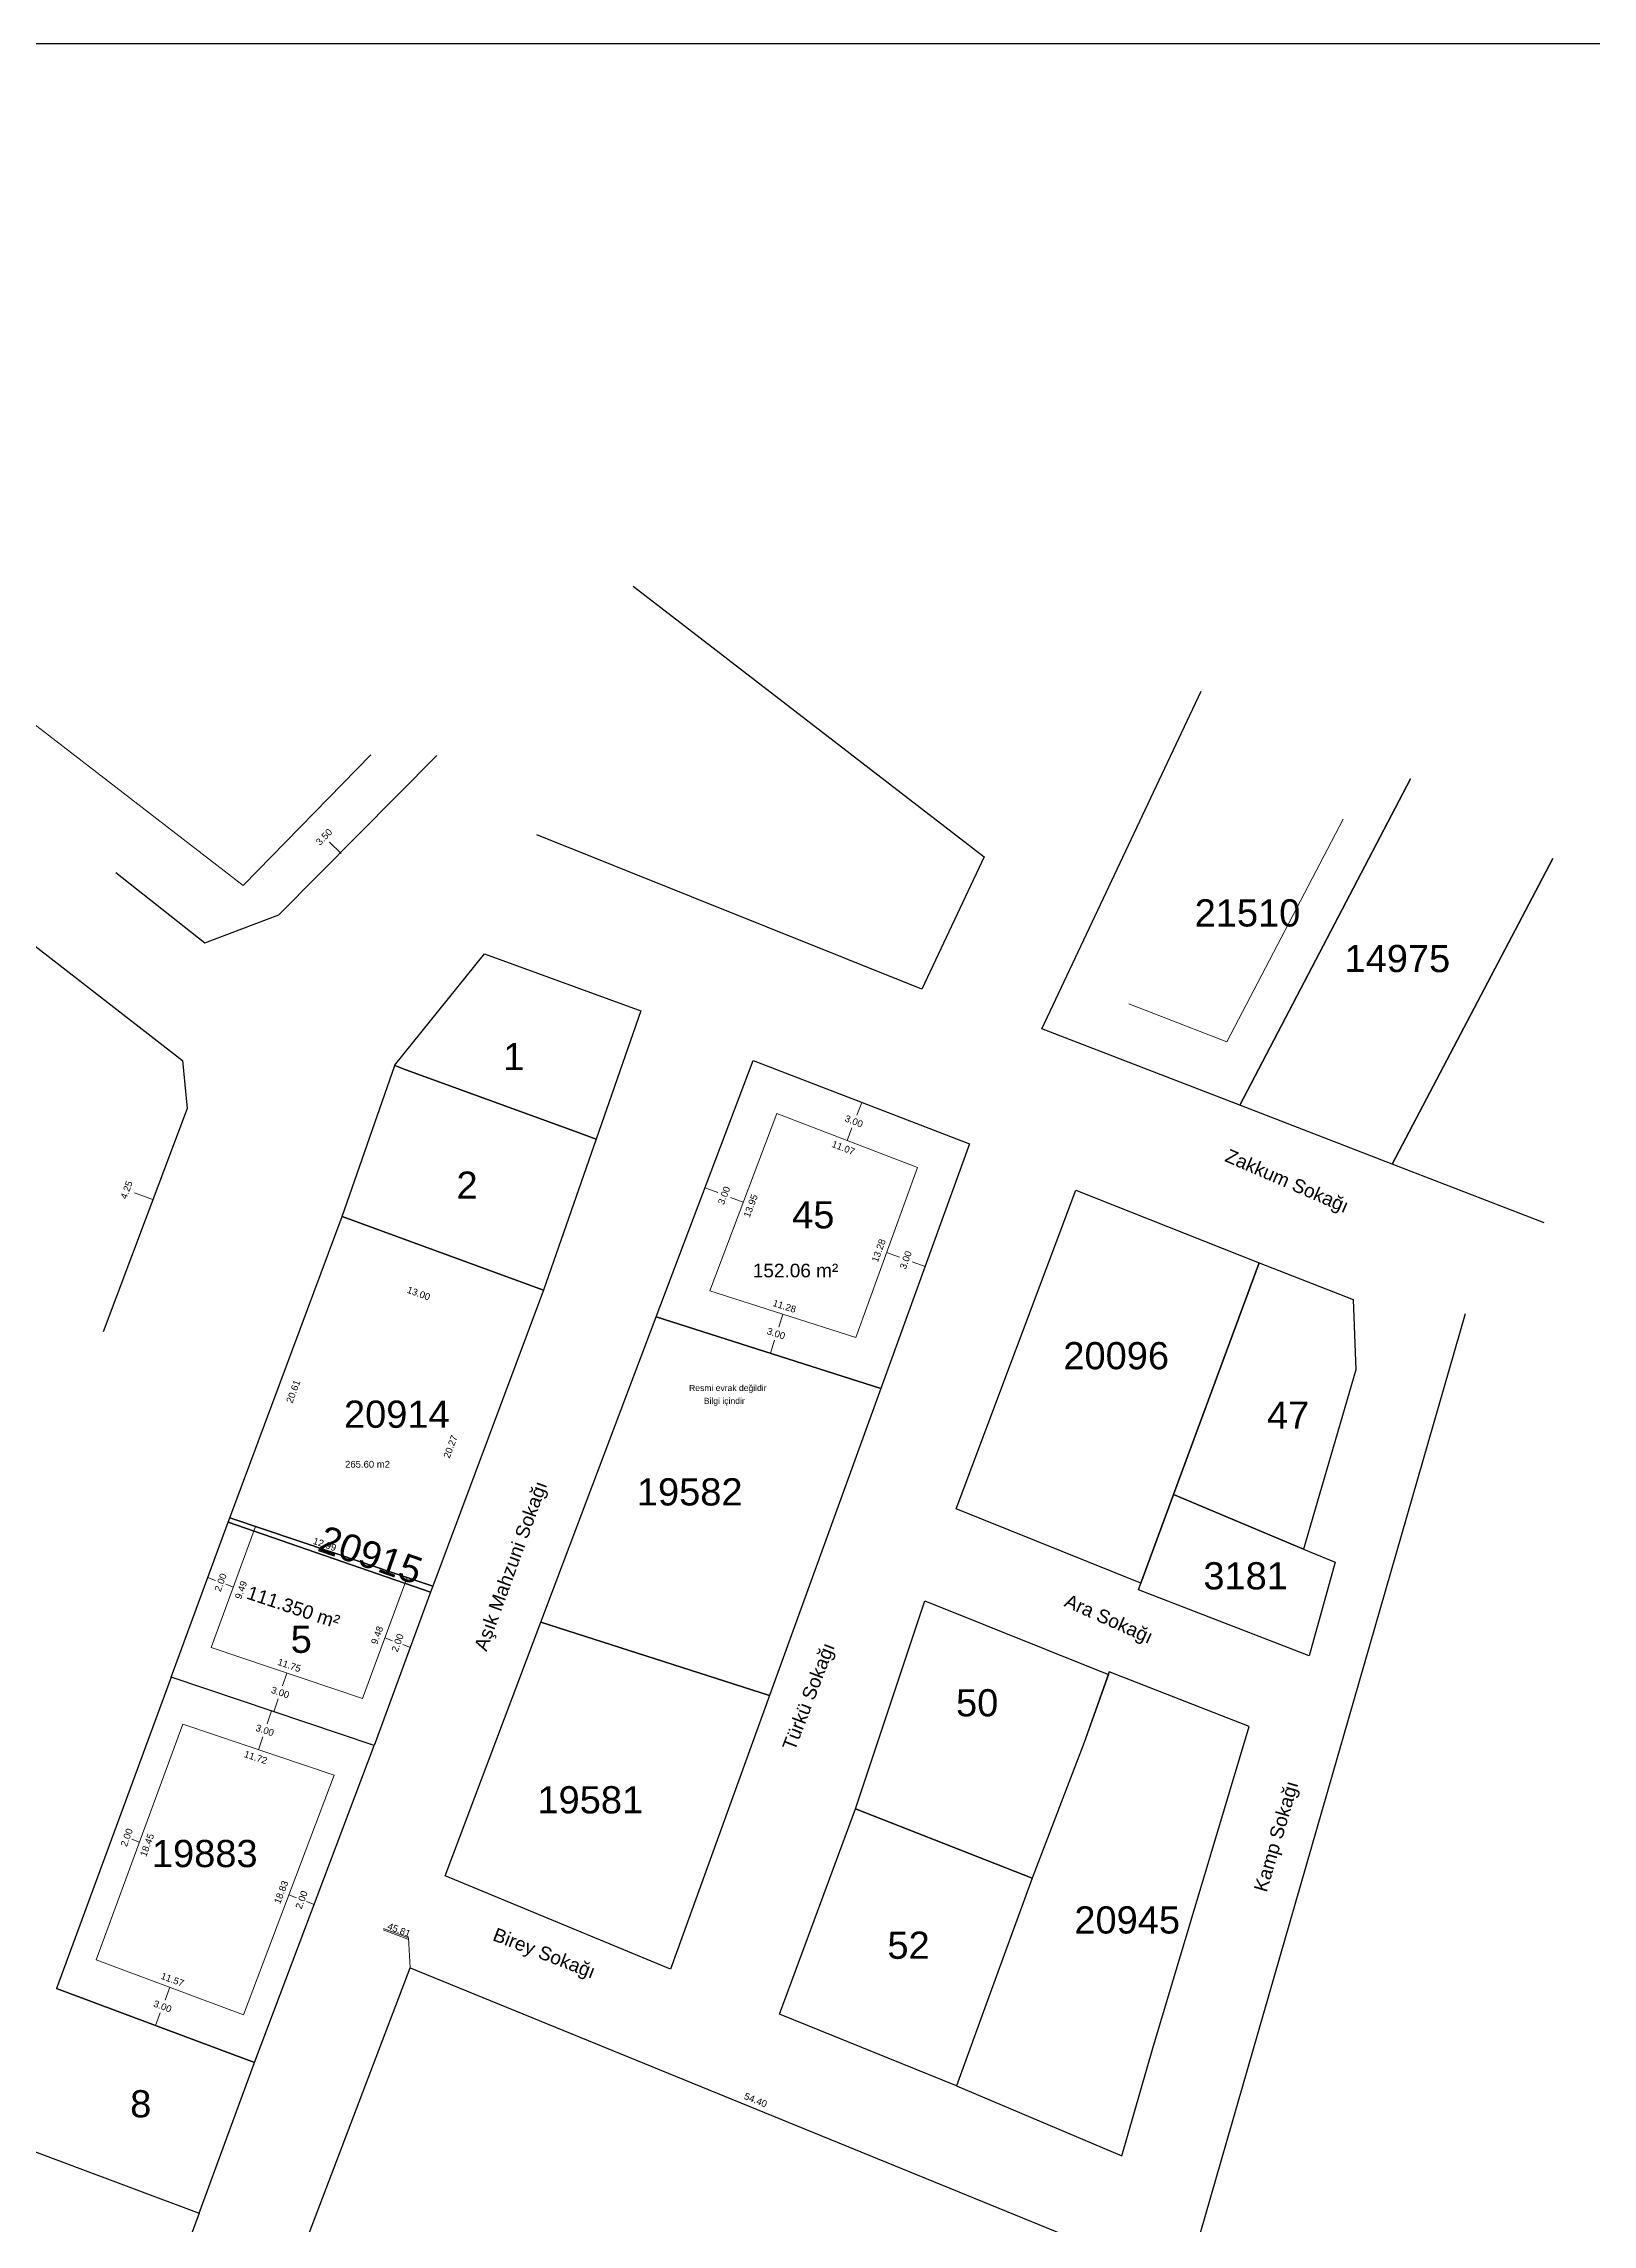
# Model space of a CAD drawing. Extents: x 2485 to 13744, y -6554 to 4135.
# Drawn here: x 2543.3 to 2657.1, y 1047.4 to 1207.6 of the extents above; entities that cross this region are included whole.
import ezdxf

# ---------------------------------------------------------------- set-up
doc = ezdxf.new("R2010")
doc.units = 0
for name, color, linetype, lineweight in [('PARSEL_ALAN', 171, 'Continuous', 0), ('PARSEL_NO', 212, 'Continuous', 0), ('ROL_CEPHE', 1, 'Continuous', 0), ('SORULAN_YERLER', 30, 'Continuous', 0), ('YAZI_CADDE_SOKAK_YOL', 3, 'Continuous', 0)]:
    doc.layers.add(name, color=color, linetype=linetype, lineweight=lineweight)
doc.styles.add('STYLE0', font='', dxfattribs={"height": 1})
doc.styles.add('STYLE1', font='arial.ttf', dxfattribs={"height": 1})
doc.styles.add('STYLE2', font='', dxfattribs={"height": 1})
doc.styles.get('STYLE0').set_extended_font_data('Arial')
doc.styles.get('STYLE2').set_extended_font_data('Arial')

msp = doc.modelspace()

# ---------------------------------------------------------------- linework, layer by layer
msp.add_lwpolyline([(2484.912, 1207.628), (3067.816, 1207.628), (3067.816, 963.937), (2484.912, 963.937)], close=True)
at = {"layer": 'PARSEL_ALAN', "lineweight": 30}
for p, q in [((2586.592, 1167.748), (2612.382, 1147.868)), ((2616.632, 1135.228), (2628.332, 1160.028)), ((2560.553, 1143.586), (2572.152, 1155.308)), ((2643.722, 1153.588), (2631.192, 1129.608)), ((2631.192, 1129.608), (2643.722, 1153.588)), ((2530.312, 1150.858), (2553.462, 1132.898)), ((2607.812, 1138.128), (2579.502, 1149.488)), ((2612.382, 1147.868), (2607.812, 1138.128)), ((2654.188, 1147.727), (2642.385, 1125.281)), ((2642.385, 1125.281), (2654.188, 1147.727)), ((2548.56, 1146.703), (2555.091, 1141.55)), ((2555.091, 1141.55), (2560.553, 1143.586)), ((2569.046, 1132.524), (2575.662, 1140.728)), ((2575.662, 1140.728), (2587.152, 1136.548)), ((2587.152, 1136.548), (2583.862, 1127.118)), ((2631.192, 1129.608), (2616.632, 1135.228)), ((2553.462, 1132.898), (2553.802, 1129.368)), ((2565.202, 1121.428), (2569.062, 1132.518)), ((2569.062, 1132.518), (2569.046, 1132.524)), ((2569.062, 1132.518), (2569.877, 1132.216)), ((2569.877, 1132.216), (2569.062, 1132.518)), ((2569.877, 1132.216), (2582.082, 1127.767)), ((2582.082, 1127.767), (2569.877, 1132.216)), ((2588.292, 1114.058), (2595.412, 1132.888)), ((2595.412, 1132.888), (2611.302, 1126.768)), ((2553.802, 1129.368), (2547.632, 1112.948)), ((2642.385, 1125.281), (2631.192, 1129.608)), ((2583.862, 1127.118), (2579.992, 1116.008)), ((2582.082, 1127.767), (2583.862, 1127.118)), ((2583.862, 1127.118), (2582.082, 1127.767)), ((2611.302, 1126.768), (2604.802, 1108.798)), ((2653.554, 1120.966), (2642.385, 1125.281)), ((2610.322, 1099.938), (2619.142, 1123.358)), ((2619.142, 1123.358), (2632.602, 1118.028)), ((2556.942, 1099.288), (2565.202, 1121.428)), ((2579.992, 1116.008), (2565.202, 1121.428)), ((2565.202, 1121.428), (2579.992, 1116.008)), ((2632.602, 1118.028), (2626.302, 1100.988)), ((2626.302, 1100.988), (2632.602, 1118.028)), ((2632.602, 1118.028), (2639.512, 1115.328)), ((2579.992, 1116.008), (2571.862, 1094.258)), ((2579.802, 1091.608), (2588.292, 1114.058)), ((2588.292, 1114.058), (2604.802, 1108.798)), ((2604.802, 1108.798), (2588.292, 1114.058)), ((2609.112, 980.278), (2647.782, 1114.288)), ((2639.512, 1115.328), (2639.722, 1110.168)), ((2639.722, 1110.168), (2635.872, 1096.988)), ((2604.802, 1108.798), (2596.622, 1086.228)), ((2623.902, 1094.468), (2610.322, 1099.938)), ((2626.302, 1100.988), (2623.902, 1094.468)), ((2623.902, 1094.468), (2626.302, 1100.988)), ((2635.872, 1096.988), (2626.302, 1100.988)), ((2626.302, 1100.988), (2635.872, 1096.988)), ((2552.632, 1087.558), (2556.822, 1098.968)), ((2556.822, 1098.968), (2556.942, 1099.288)), ((2556.822, 1098.968), (2571.702, 1093.828)), ((2571.702, 1093.828), (2556.822, 1098.968)), ((2556.942, 1099.288), (2571.862, 1094.258)), ((2571.862, 1094.258), (2556.942, 1099.288)), ((2635.872, 1096.988), (2638.182, 1096.028)), ((2638.182, 1096.028), (2636.292, 1089.138)), ((2571.702, 1093.828), (2567.562, 1082.548)), ((2571.862, 1094.258), (2571.702, 1093.828)), ((2602.942, 1077.898), (2608.035, 1093.192)), ((2608.035, 1093.192), (2621.52, 1087.768)), ((2623.732, 1093.998), (2623.902, 1094.468)), ((2636.292, 1089.138), (2623.732, 1093.998)), ((2572.762, 1072.978), (2579.802, 1091.608)), ((2596.622, 1086.228), (2579.802, 1091.608)), ((2579.802, 1091.608), (2596.622, 1086.228)), ((2552.632, 1087.558), (2544.193, 1064.681)), ((2567.562, 1082.548), (2552.632, 1087.558)), ((2567.562, 1082.548), (2552.632, 1087.558)), ((2621.592, 1087.968), (2619.732, 1082.758)), ((2621.52, 1087.768), (2619.732, 1082.758)), ((2631.872, 1083.938), (2621.592, 1087.968)), ((2596.622, 1086.228), (2589.342, 1066.118)), ((2624.792, 1060.298), (2631.872, 1083.938)), ((2558.764, 1059.253), (2567.562, 1082.548)), ((2619.732, 1082.758), (2615.932, 1072.788)), ((2619.732, 1082.758), (2615.932, 1072.788)), ((2597.352, 1062.808), (2602.942, 1077.898)), ((2602.942, 1077.898), (2615.932, 1072.788)), ((2615.932, 1072.788), (2602.942, 1077.898)), ((2589.342, 1066.118), (2572.762, 1072.978)), ((2615.932, 1072.788), (2612.742, 1064.068)), ((2615.932, 1072.788), (2612.742, 1064.068)), ((2553.912, 1023.388), (2570.192, 1066.208)), ((2570.192, 1066.208), (2620.562, 1045.658)), ((2544.193, 1064.681), (2558.764, 1059.253)), ((2558.764, 1059.253), (2544.193, 1064.681)), ((2610.352, 1057.528), (2597.352, 1062.808)), ((2612.742, 1064.068), (2610.352, 1057.528)), ((2612.742, 1064.068), (2610.352, 1057.528)), ((2622.512, 1052.398), (2624.792, 1060.298)), ((2554.694, 1048.185), (2558.764, 1059.253)), ((2610.352, 1057.528), (2622.512, 1052.398)), ((2539.938, 1053.693), (2554.694, 1048.185)), ((2539.938, 1053.693), (2554.694, 1048.185)), ((2554.694, 1048.185), (2550.442, 1036.85))]:
    msp.add_line(p, q, dxfattribs=at)
at = {"layer": 'ROL_CEPHE'}
for p, q in [((2565.125, 1148.107), (2564.266, 1148.945)), ((2603.394, 1129.814), (2603.034, 1128.881)), ((2602.315, 1127.015), (2602.675, 1127.948)), ((2591.877, 1123.541), (2592.813, 1123.188)), ((2551.339, 1122.659), (2549.931, 1123.176)), ((2594.683, 1122.48), (2593.748, 1122.834)), ((2605.222, 1118.779), (2606.162, 1118.439)), ((2608.043, 1117.759), (2607.102, 1118.099)), ((2597.589, 1114.245), (2597.286, 1113.292)), ((2596.679, 1111.386), (2596.982, 1112.339)), ((2555.322, 1094.884), (2555.885, 1094.677)), ((2557.199, 1094.195), (2556.636, 1094.401)), ((2568.331, 1090.45), (2568.895, 1090.244)), ((2570.209, 1089.761), (2569.646, 1089.968)), ((2561.131, 1087.871), (2560.813, 1086.923)), ((2560.001, 1085.086), (2559.683, 1084.138)), ((2560.176, 1085.027), (2560.495, 1085.975)), ((2559.046, 1082.241), (2559.365, 1083.19)), ((2550.297, 1075.451), (2549.734, 1075.659)), ((2561.275, 1071.57), (2561.837, 1071.357)), ((2563.146, 1070.863), (2562.585, 1071.075)), ((2570.069, 1068.403), (2568.248, 1069.095)), ((2570.034, 1068.309), (2568.213, 1069.002)), ((2570.192, 1066.208), (2570.069, 1068.403)), ((2552.526, 1064.779), (2552.177, 1063.842)), ((2551.48, 1061.967), (2551.829, 1062.904))]:
    msp.add_line(p, q, dxfattribs=at)
at = {"layer": 'SORULAN_YERLER'}
for p, q in [((2557.93, 1145.745), (2542.22, 1157.881)), ((2567.31, 1155.358), (2557.93, 1145.745)), ((2638.788, 1150.625), (2630.239, 1134.264)), ((2630.239, 1134.264), (2623.02, 1137.05)), ((2592.217, 1115.957), (2597.15, 1129.004)), ((2597.15, 1129.004), (2607.481, 1125.025)), ((2607.481, 1125.025), (2602.962, 1112.533)), ((2602.962, 1112.533), (2592.217, 1115.957)), ((2555.563, 1089.739), (2558.835, 1098.65)), ((2558.835, 1098.65), (2569.664, 1094.999)), ((2569.964, 1094.898), (2566.699, 1086.002)), ((2569.664, 1094.999), (2569.964, 1094.898)), ((2566.699, 1086.002), (2555.563, 1089.739)), ((2547.104, 1066.796), (2553.49, 1084.106)), ((2553.49, 1084.106), (2564.603, 1080.377)), ((2564.603, 1080.377), (2557.947, 1062.762)), ((2557.947, 1062.762), (2547.104, 1066.796))]:
    msp.add_line(p, q, dxfattribs=at)

# ---------------------------------------------------------------- texts
at = {"layer": 'PARSEL_NO', "style": 'STYLE1'}
for s, p in [('21510', (2627.864, 1142.74)), ('14975', (2638.882, 1139.388)), ('1', (2577.038, 1132.182)), ('2', (2573.601, 1122.731)), ('45', (2598.277, 1120.552)), ('20096', (2618.212, 1110.198)), ('20914', (2565.332, 1105.898)), ('47', (2633.182, 1105.828)), ('19582', (2586.862, 1100.188)), ('3181', (2628.507, 1094.019)), ('5', (2561.414, 1089.357)), ('50', (2610.322, 1084.688)), ('19581', (2579.552, 1077.558)), ('19883', (2551.212, 1073.608)), ('20945', (2619.022, 1068.728)), ('52', (2605.28, 1066.87)), ('8', (2549.614, 1055.216))]:
    msp.add_text(s, height=2, dxfattribs=at).set_placement(p)
msp.add_text('20915', height=2, rotation=340.86999, dxfattribs=at).set_placement((2563.292, 1096.888))
at = {"layer": 'ROL_CEPHE'}
for s, rotation, style, p in [('3.50', 45.70493, 'STYLE2', (2563.572, 1148.663)), ('3.00', 338.93593, 'STYLE0', (2602.094, 1128.439)), ('11.07', 338.93593, 'STYLE0', (2601.135, 1126.558)), ('4.25', 69.84741, 'STYLE2', (2549.342, 1122.659)), ('3.00', 69.28739, 'STYLE0', (2593.26, 1122.25)), ('13.95', 69.28739, 'STYLE0', (2595.147, 1121.303)), ('13.28', 70.11423, 'STYLE0', (2604.573, 1118.017)), ('3.00', 70.11422, 'STYLE0', (2606.623, 1117.508)), ('13.00', 339.87393, 'STYLE2', (2569.914, 1115.841)), ('11.28', 342.3284, 'STYLE0', (2596.802, 1114.863)), ('3.00', 342.3284, 'STYLE0', (2596.373, 1112.796)), ('20.61', 69.54043, 'STYLE2', (2561.531, 1107.656)), ('20.27', 69.50461, 'STYLE2', (2573.087, 1103.607)), ('12.99', 341.36941, 'STYLE2', (2563.01, 1097.375)), ('2.00', 69.83567, 'STYLE2', (2556.258, 1093.808)), ('9.49', 69.83566, 'STYLE2', (2557.76, 1093.256)), ('9.48', 69.84579, 'STYLE2', (2567.766, 1089.926)), ('2.00', 69.8458, 'STYLE2', (2569.268, 1089.374)), ('11.75', 341.45001, 'STYLE2', (2560.403, 1088.484)), ('3.00', 341.45001, 'STYLE2', (2559.922, 1086.43)), ('3.00', 341.45001, 'STYLE2', (2558.792, 1083.645)), ('11.72', 341.45001, 'STYLE2', (2557.937, 1081.717)), ('2.00', 69.75193, 'STYLE2', (2549.355, 1075.065)), ('18.45', 69.75192, 'STYLE2', (2550.788, 1074.326)), ('18.83', 69.3012, 'STYLE2', (2560.635, 1070.865)), ('2.00', 69.30121, 'STYLE2', (2562.202, 1070.485)), ('45.81', 339.18339, 'STYLE2', (2568.477, 1069.073)), ('11.57', 339.59493, 'STYLE2', (2551.818, 1065.416)), ('3.00', 339.59493, 'STYLE2', (2551.271, 1063.379)), ('54.40', 337.80547, 'STYLE2', (2594.689, 1056.592))]:
    msp.add_text(s, height=0.5, rotation=rotation, dxfattribs=dict(at, style=style)).set_placement(p)
at = {"layer": 'ROL_CEPHE', "style": 'STYLE2'}
msp.add_text('265.60 m2', height=0.5, dxfattribs=at).set_placement((2565.412, 1102.967))
at = {"layer": 'SORULAN_YERLER', "style": 'STYLE2'}
for s, height, p in [('152.06 m²', 1, (2595.381, 1116.957)), ('Resmi evrak değildir', 0.45, (2590.701, 1108.602)), ('Bilgi içindir', 0.45, (2591.783, 1107.652))]:
    msp.add_text(s, height=height, dxfattribs=at).set_placement(p)
msp.add_text('111.350 m²', height=1, rotation=341.45001, dxfattribs=at).set_placement((2558.104, 1093.363))
at = {"layer": 'YAZI_CADDE_SOKAK_YOL', "style": 'STYLE1'}
for s, rotation, p in [('Zakkum Sokağı', 336.57672, (2630.011, 1125.516, 108.02)), ('Aşık Mahzuni Sokağı', 70.02449, (2575.806, 1089.414, 107.679)), ('Ara Sokağı', 335.97711, (2618.201, 1092.811, 107.07)), ('Türkü Sokağı', 69.00947, (2598.457, 1082.095, 107.499)), ('Kamp Sokağı', 73.80053, (2633.158, 1071.708, 106.513)), ('Birey Sokağı', 338.81517, (2576.188, 1068.257))]:
    msp.add_text(s, height=1, rotation=rotation, dxfattribs=at).set_placement(p)

doc.saveas('drawing.dxf')
